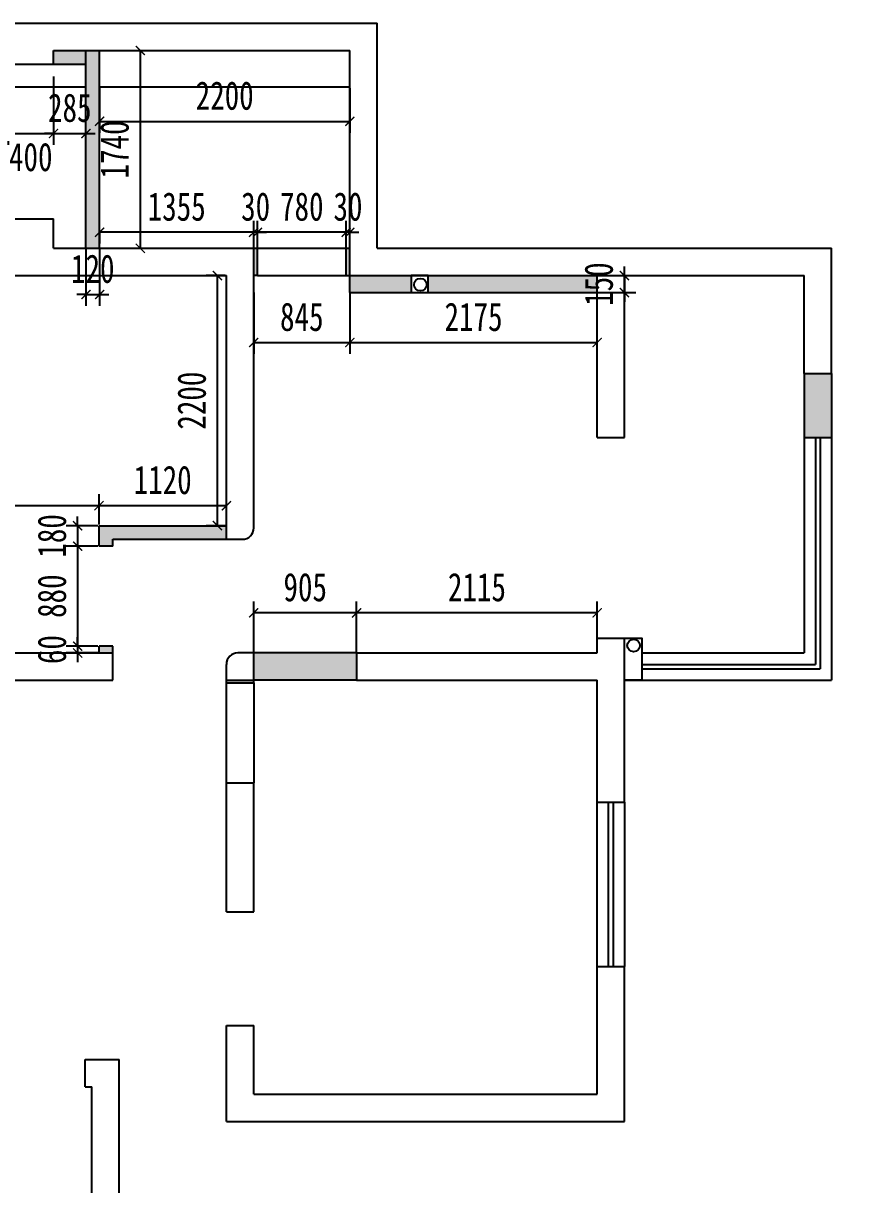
# Model space of a CAD drawing. Header units: millimetres. Extents: x -2231407 to 1513712, y -2704583 to 257.
# Drawn here: x 572579 to 579890, y -1352354 to -1342136 of the extents above; entities that cross this region are included whole.
import ezdxf

# ---------------------------------------------------------------- set-up
doc = ezdxf.new("R2010")
doc.units = ezdxf.units.MM
doc.layers.add('IBS-Refe', color=50, linetype='Continuous')
doc.layers.add('填充', color=251, linetype='Continuous')
doc.styles.add('说明文字', font='', dxfattribs={"width": 0.75})
doc.styles.get('说明文字').set_extended_font_data('SimSun')
doc.dimstyles.new('1--100', dxfattribs={"dimscale": 100, "dimtxt": 2.5, "dimasz": 0.8, "dimexe": 1, "dimexo": 0.1, "dimgap": 1, "dimtad": 3, "dimdec": 4, "dimrnd": 5, "dimzin": 0, "dimdsep": 46, "dimtxsty": '说明文字', "dimblk": 'ARCHTICK', "dimcen": 0.13, "dimazin": 0, "dimtfac": 1, "dimtdec": 4, "dimtix": 1, "dimtmove": 2, "dimatfit": 3, "dimldrblk": '0定义箭头', "dimfxl": 5, "dimfxlon": 1, "dimtvp": 1, "dimtolj": 1, "dimtzin": 0, "dimarcsym": 0})

# ---------------------------------------------------------------- blocks, each defined once
blk = doc.blocks.new('_ArchTick')
at = {"color": 0, "linetype": 'ByBlock', "const_width": 0.15}
blk.add_lwpolyline([(-0.5, -0.5), (0.5, 0.5)], dxfattribs=at)
blk = doc.blocks.new('*D271')
at = {"color": 1, "lineweight": -2, "ltscale": 3}
for p, q in [((572445, -1342606), (572445, -1343206)), ((572845, -1342606), (572845, -1343206)), ((572445, -1343106), (572845, -1343106))]:
    blk.add_line(p, q, dxfattribs=at)
at = {"layer": 'Defpoints', "color": 0, "ltscale": 3}
for p in [(572445, -1342496), (572845, -1342496), (572845, -1343106)]:
    blk.add_point(p, dxfattribs=at)
at = {"color": 1, "lineweight": -2, "ltscale": 3, "xscale": 80, "yscale": 80, "zscale": 80, "rotation": 180}
blk.add_blockref('_ArchTick', (572445, -1343106), dxfattribs=at)
at = {"color": 1, "lineweight": -2, "ltscale": 3, "xscale": 80, "yscale": 80, "zscale": 80}
blk.add_blockref('_ArchTick', (572845, -1343106), dxfattribs=at)
at = {"color": 2, "ltscale": 3, "insert": (572645, -1343314), "char_height": 250, "attachment_point": 5, "style": '说明文字'}
blk.add_mtext('\\A1;400', dxfattribs=at)
blk = doc.blocks.new('0定义箭头')
at = {"layer": 'IBS-Refe', "color": 3}
for p, q in [((-1.44, 1.15), (-1.09, 1.44)), ((-1.09, 1.44), (0, 0)), ((-0.37, 0), (-2.13, 0)), ((-1.44, 1.15), (-0.37, 0)), ((-1.44, -1.15), (-0.37, 0)), ((-1.09, -1.44), (0, 0)), ((-1.44, -1.15), (-1.09, -1.44))]:
    blk.add_line(p, q, dxfattribs=at)
for points in [[(-1.44, 1.15), (-1.09, 1.44), (-0.37, 0), (0, 0)], [(-1.44, -1.15), (-1.09, -1.44), (-0.37, 0), (0, 0)]]:
    blk.add_solid(points, dxfattribs=at)
blk = doc.blocks.new('*D272')
at = {"color": 1, "lineweight": -2, "ltscale": 3}
for p, q in [((572845, -1342606), (572845, -1343206)), ((573130, -1343106), (573130, -1343006)), ((572845, -1343106), (572765, -1343106)), ((572845, -1343106), (573130, -1343106)), ((573130, -1343106), (573210, -1343106))]:
    blk.add_line(p, q, dxfattribs=at)
at = {"layer": 'Defpoints', "color": 0, "ltscale": 3}
for p in [(572845, -1342496), (573130, -1343106), (573130, -1343106)]:
    blk.add_point(p, dxfattribs=at)
at = {"color": 1, "lineweight": -2, "ltscale": 3, "xscale": 80, "yscale": 80, "zscale": 80}
blk.add_blockref('_ArchTick', (572845, -1343106), dxfattribs=at)
at = {"color": 1, "lineweight": -2, "ltscale": 3, "xscale": 80, "yscale": 80, "zscale": 80, "rotation": 180}
blk.add_blockref('_ArchTick', (573130, -1343106), dxfattribs=at)
at = {"color": 2, "ltscale": 3, "insert": (572988, -1342881), "char_height": 250, "attachment_point": 5, "style": '说明文字'}
blk.add_mtext('\\A1;285', dxfattribs=at)
blk = doc.blocks.new('*D273')
at = {"color": 1, "lineweight": -2, "ltscale": 3}
for p, q in [((573260, -1342376), (573708, -1342376)), ((573608, -1342376), (573608, -1344116)), ((573260, -1344116), (573708, -1344116))]:
    blk.add_line(p, q, dxfattribs=at)
at = {"layer": 'Defpoints', "color": 0, "ltscale": 3}
for p in [(573250, -1342376), (573250, -1344116), (573608, -1344116)]:
    blk.add_point(p, dxfattribs=at)
at = {"color": 1, "lineweight": -2, "ltscale": 3, "xscale": 80, "yscale": 80, "zscale": 80}
for p, rotation in [((573608, -1342376), 90), ((573608, -1344116), 270)]:
    blk.add_blockref('_ArchTick', p, dxfattribs=dict(at, rotation=rotation))
at = {"color": 2, "ltscale": 3, "insert": (573383, -1343246), "char_height": 250, "attachment_point": 5, "rotation": 90, "style": '说明文字'}
blk.add_mtext('\\A1;1740', dxfattribs=at)
blk = doc.blocks.new('*D274')
at = {"color": 1, "lineweight": -2, "ltscale": 3}
for p, q in [((573250, -1342706), (573250, -1343099)), ((575450, -1342706), (575450, -1343099)), ((573250, -1342999), (575450, -1342999))]:
    blk.add_line(p, q, dxfattribs=at)
at = {"layer": 'Defpoints', "color": 0, "ltscale": 3}
for p in [(573250, -1342696), (575450, -1342696), (575450, -1342999)]:
    blk.add_point(p, dxfattribs=at)
at = {"color": 1, "lineweight": -2, "ltscale": 3, "xscale": 80, "yscale": 80, "zscale": 80, "rotation": 180}
blk.add_blockref('_ArchTick', (573250, -1342999), dxfattribs=at)
at = {"color": 1, "lineweight": -2, "ltscale": 3, "xscale": 80, "yscale": 80, "zscale": 80}
blk.add_blockref('_ArchTick', (575450, -1342999), dxfattribs=at)
at = {"color": 2, "ltscale": 3, "insert": (574350, -1342774), "char_height": 250, "attachment_point": 5, "style": '说明文字'}
blk.add_mtext('\\A1;2200', dxfattribs=at)
blk = doc.blocks.new('*D275')
at = {"color": 1, "lineweight": -2, "ltscale": 3}
for p, q in [((573130, -1344126), (573130, -1344622)), ((573250, -1344126), (573250, -1344622)), ((573130, -1344522), (573050, -1344522)), ((573130, -1344522), (573250, -1344522)), ((573250, -1344522), (573330, -1344522))]:
    blk.add_line(p, q, dxfattribs=at)
at = {"layer": 'Defpoints', "color": 0, "ltscale": 3}
for p in [(573130, -1344116), (573250, -1344116), (573250, -1344522)]:
    blk.add_point(p, dxfattribs=at)
at = {"color": 1, "lineweight": -2, "ltscale": 3, "xscale": 80, "yscale": 80, "zscale": 80}
blk.add_blockref('_ArchTick', (573130, -1344522), dxfattribs=at)
at = {"color": 1, "lineweight": -2, "ltscale": 3, "xscale": 80, "yscale": 80, "zscale": 80, "rotation": 180}
blk.add_blockref('_ArchTick', (573250, -1344522), dxfattribs=at)
at = {"color": 2, "ltscale": 3, "insert": (573190, -1344297), "char_height": 250, "attachment_point": 5, "style": '说明文字'}
blk.add_mtext('\\A1;120', dxfattribs=at)
blk = doc.blocks.new('*D277')
at = {"color": 1, "lineweight": -2, "ltscale": 3}
for p, q in [((575418, -1344106), (575418, -1343875)), ((575450, -1344106), (575450, -1343875)), ((575418, -1343975), (575338, -1343975)), ((575450, -1343975), (575418, -1343975)), ((575450, -1343975), (575530, -1343975))]:
    blk.add_line(p, q, dxfattribs=at)
at = {"layer": 'Defpoints', "color": 0, "ltscale": 3}
for p in [(575418, -1343975), (575418, -1344116), (575450, -1344116)]:
    blk.add_point(p, dxfattribs=at)
at = {"color": 1, "lineweight": -2, "ltscale": 3, "xscale": 80, "yscale": 80, "zscale": 80}
blk.add_blockref('_ArchTick', (575418, -1343975), dxfattribs=at)
at = {"color": 1, "lineweight": -2, "ltscale": 3, "xscale": 80, "yscale": 80, "zscale": 80, "rotation": 180}
blk.add_blockref('_ArchTick', (575450, -1343975), dxfattribs=at)
at = {"color": 2, "ltscale": 3, "insert": (575434, -1343750), "char_height": 250, "attachment_point": 5, "style": '说明文字'}
blk.add_mtext('\\A1;30', dxfattribs=at)
blk = doc.blocks.new('*D278')
at = {"color": 1, "lineweight": -2, "ltscale": 3}
for p, q in [((574638, -1344106), (574638, -1343875)), ((575418, -1344106), (575418, -1343875)), ((575418, -1343975), (574638, -1343975))]:
    blk.add_line(p, q, dxfattribs=at)
at = {"layer": 'Defpoints', "color": 0, "ltscale": 3}
for p in [(574638, -1343975), (574638, -1344116), (575418, -1344116)]:
    blk.add_point(p, dxfattribs=at)
at = {"color": 1, "lineweight": -2, "ltscale": 3, "xscale": 80, "yscale": 80, "zscale": 80, "rotation": 180}
blk.add_blockref('_ArchTick', (574638, -1343975), dxfattribs=at)
at = {"color": 1, "lineweight": -2, "ltscale": 3, "xscale": 80, "yscale": 80, "zscale": 80}
blk.add_blockref('_ArchTick', (575418, -1343975), dxfattribs=at)
at = {"color": 2, "ltscale": 3, "insert": (575028, -1343750), "char_height": 250, "attachment_point": 5, "style": '说明文字'}
blk.add_mtext('\\A1;780', dxfattribs=at)
blk = doc.blocks.new('*D279')
at = {"color": 1, "lineweight": -2, "ltscale": 3}
for p, q in [((574605, -1344106), (574605, -1343875)), ((574638, -1344106), (574638, -1343875)), ((574605, -1343975), (574525, -1343975)), ((574638, -1343975), (574605, -1343975)), ((574638, -1343975), (574718, -1343975))]:
    blk.add_line(p, q, dxfattribs=at)
at = {"layer": 'Defpoints', "color": 0, "ltscale": 3}
for p in [(574605, -1343975), (574605, -1344116), (574638, -1344116)]:
    blk.add_point(p, dxfattribs=at)
at = {"color": 1, "lineweight": -2, "ltscale": 3, "xscale": 80, "yscale": 80, "zscale": 80}
blk.add_blockref('_ArchTick', (574605, -1343975), dxfattribs=at)
at = {"color": 1, "lineweight": -2, "ltscale": 3, "xscale": 80, "yscale": 80, "zscale": 80, "rotation": 180}
blk.add_blockref('_ArchTick', (574638, -1343975), dxfattribs=at)
at = {"color": 2, "ltscale": 3, "insert": (574622, -1343750), "char_height": 250, "attachment_point": 5, "style": '说明文字'}
blk.add_mtext('\\A1;30', dxfattribs=at)
blk = doc.blocks.new('*D280')
at = {"color": 1, "lineweight": -2, "ltscale": 3}
for p, q in [((574605, -1344106), (574605, -1343875)), ((573250, -1343975), (573250, -1344075)), ((574605, -1343975), (573250, -1343975))]:
    blk.add_line(p, q, dxfattribs=at)
at = {"layer": 'Defpoints', "color": 0, "ltscale": 3}
for p in [(573250, -1343975), (573250, -1343975), (574605, -1344116)]:
    blk.add_point(p, dxfattribs=at)
at = {"color": 1, "lineweight": -2, "ltscale": 3, "xscale": 80, "yscale": 80, "zscale": 80, "rotation": 180}
blk.add_blockref('_ArchTick', (573250, -1343975), dxfattribs=at)
at = {"color": 1, "lineweight": -2, "ltscale": 3, "xscale": 80, "yscale": 80, "zscale": 80}
blk.add_blockref('_ArchTick', (574605, -1343975), dxfattribs=at)
at = {"color": 2, "ltscale": 3, "insert": (573928, -1343750), "char_height": 250, "attachment_point": 5, "style": '说明文字'}
blk.add_mtext('\\A1;1355', dxfattribs=at)
blk = doc.blocks.new('*D281')
at = {"color": 1, "lineweight": -2, "ltscale": 3}
for p, q in [((574605, -1344506), (574605, -1345045)), ((575450, -1344506), (575450, -1345045)), ((574605, -1344945), (575450, -1344945))]:
    blk.add_line(p, q, dxfattribs=at)
at = {"layer": 'Defpoints', "color": 0, "ltscale": 3}
for p in [(574605, -1344496), (575450, -1344496), (575450, -1344945)]:
    blk.add_point(p, dxfattribs=at)
at = {"color": 1, "lineweight": -2, "ltscale": 3, "xscale": 80, "yscale": 80, "zscale": 80, "rotation": 180}
blk.add_blockref('_ArchTick', (574605, -1344945), dxfattribs=at)
at = {"color": 1, "lineweight": -2, "ltscale": 3, "xscale": 80, "yscale": 80, "zscale": 80}
blk.add_blockref('_ArchTick', (575450, -1344945), dxfattribs=at)
at = {"color": 2, "ltscale": 3, "insert": (575028, -1344720), "char_height": 250, "attachment_point": 5, "style": '说明文字'}
blk.add_mtext('\\A1;845', dxfattribs=at)
blk = doc.blocks.new('*D282')
at = {"color": 1, "lineweight": -2, "ltscale": 3}
for p, q in [((575450, -1344506), (575450, -1345045)), ((577625, -1344945), (577625, -1344845)), ((575450, -1344945), (577625, -1344945))]:
    blk.add_line(p, q, dxfattribs=at)
at = {"layer": 'Defpoints', "color": 0, "ltscale": 3}
for p in [(575450, -1344496), (577625, -1344945), (577625, -1344945)]:
    blk.add_point(p, dxfattribs=at)
at = {"color": 1, "lineweight": -2, "ltscale": 3, "xscale": 80, "yscale": 80, "zscale": 80, "rotation": 180}
blk.add_blockref('_ArchTick', (575450, -1344945), dxfattribs=at)
at = {"color": 1, "lineweight": -2, "ltscale": 3, "xscale": 80, "yscale": 80, "zscale": 80}
blk.add_blockref('_ArchTick', (577625, -1344945), dxfattribs=at)
at = {"color": 2, "ltscale": 3, "insert": (576538, -1344720), "char_height": 250, "attachment_point": 5, "style": '说明文字'}
blk.add_mtext('\\A1;2175', dxfattribs=at)
blk = doc.blocks.new('*D283')
at = {"color": 1, "lineweight": -2, "ltscale": 3}
for p, q in [((577865, -1344356), (577865, -1344276)), ((577635, -1344356), (577965, -1344356)), ((577865, -1344356), (577865, -1344506)), ((577635, -1344506), (577965, -1344506)), ((577865, -1344506), (577865, -1344586))]:
    blk.add_line(p, q, dxfattribs=at)
at = {"layer": 'Defpoints', "color": 0, "ltscale": 3}
for p in [(577625, -1344356), (577625, -1344506), (577865, -1344506)]:
    blk.add_point(p, dxfattribs=at)
at = {"color": 1, "lineweight": -2, "ltscale": 3, "xscale": 80, "yscale": 80, "zscale": 80}
for p, rotation in [((577865, -1344356), 270), ((577865, -1344506), 90)]:
    blk.add_blockref('_ArchTick', p, dxfattribs=dict(at, rotation=rotation))
at = {"color": 2, "ltscale": 3, "insert": (577640, -1344431), "char_height": 250, "attachment_point": 5, "rotation": 90, "style": '说明文字'}
blk.add_mtext('\\A1;150', dxfattribs=at)
blk = doc.blocks.new('*D284')
at = {"color": 1, "lineweight": -2, "ltscale": 3}
for p, q in [((573245, -1346546), (573245, -1346280)), ((574365, -1346546), (574365, -1346280)), ((574365, -1346380), (573245, -1346380))]:
    blk.add_line(p, q, dxfattribs=at)
at = {"layer": 'Defpoints', "color": 0, "ltscale": 3}
for p in [(573245, -1346380), (573245, -1346556), (574365, -1346556)]:
    blk.add_point(p, dxfattribs=at)
at = {"color": 1, "lineweight": -2, "ltscale": 3, "xscale": 80, "yscale": 80, "zscale": 80, "rotation": 180}
blk.add_blockref('_ArchTick', (573245, -1346380), dxfattribs=at)
at = {"color": 1, "lineweight": -2, "ltscale": 3, "xscale": 80, "yscale": 80, "zscale": 80}
blk.add_blockref('_ArchTick', (574365, -1346380), dxfattribs=at)
at = {"color": 2, "ltscale": 3, "insert": (573805, -1346155), "char_height": 250, "attachment_point": 5, "style": '说明文字'}
blk.add_mtext('\\A1;1120', dxfattribs=at)
blk = doc.blocks.new('*D285')
at = {"color": 1, "lineweight": -2, "ltscale": 3}
for p, q in [((569840, -1345880), (569840, -1346480)), ((573245, -1346546), (573245, -1346280)), ((573245, -1346380), (569840, -1346380))]:
    blk.add_line(p, q, dxfattribs=at)
at = {"layer": 'Defpoints', "color": 0, "ltscale": 3}
for p in [(569840, -1345690), (569840, -1346380), (573245, -1346556)]:
    blk.add_point(p, dxfattribs=at)
at = {"color": 1, "lineweight": -2, "ltscale": 3, "xscale": 80, "yscale": 80, "zscale": 80, "rotation": 180}
blk.add_blockref('_ArchTick', (569840, -1346380), dxfattribs=at)
at = {"color": 1, "lineweight": -2, "ltscale": 3, "xscale": 80, "yscale": 80, "zscale": 80}
blk.add_blockref('_ArchTick', (573245, -1346380), dxfattribs=at)
at = {"color": 2, "ltscale": 3, "insert": (571543, -1346155), "char_height": 250, "attachment_point": 5, "style": '说明文字'}
blk.add_mtext('\\A1;3405', dxfattribs=at)
blk = doc.blocks.new('*D286')
at = {"color": 1, "lineweight": -2, "ltscale": 3}
for p, q in [((574355, -1344356), (574186, -1344356)), ((574286, -1346556), (574286, -1344356)), ((574355, -1346556), (574186, -1346556))]:
    blk.add_line(p, q, dxfattribs=at)
at = {"layer": 'Defpoints', "color": 0, "ltscale": 3}
for p in [(574286, -1344356), (574365, -1344356), (574365, -1346556)]:
    blk.add_point(p, dxfattribs=at)
at = {"color": 1, "lineweight": -2, "ltscale": 3, "xscale": 80, "yscale": 80, "zscale": 80}
for p, rotation in [((574286, -1344356), 90), ((574286, -1346556), 270)]:
    blk.add_blockref('_ArchTick', p, dxfattribs=dict(at, rotation=rotation))
at = {"color": 2, "ltscale": 3, "insert": (574061, -1345456), "char_height": 250, "attachment_point": 5, "rotation": 90, "style": '说明文字'}
blk.add_mtext('\\A1;2200', dxfattribs=at)
blk = doc.blocks.new('*D287')
at = {"color": 1, "lineweight": -2, "ltscale": 3}
for p, q in [((573057, -1346556), (573057, -1346476)), ((573235, -1346556), (572957, -1346556)), ((573057, -1346556), (573057, -1346736)), ((573235, -1346736), (572957, -1346736)), ((573057, -1346736), (573057, -1346816))]:
    blk.add_line(p, q, dxfattribs=at)
at = {"layer": 'Defpoints', "color": 0, "ltscale": 3}
for p in [(573245, -1346556), (573057, -1346736), (573245, -1346736)]:
    blk.add_point(p, dxfattribs=at)
at = {"color": 1, "lineweight": -2, "ltscale": 3, "xscale": 80, "yscale": 80, "zscale": 80}
for p, rotation in [((573057, -1346556), 270), ((573057, -1346736), 90)]:
    blk.add_blockref('_ArchTick', p, dxfattribs=dict(at, rotation=rotation))
at = {"color": 2, "ltscale": 3, "insert": (572832, -1346646), "char_height": 250, "attachment_point": 5, "rotation": 90, "style": '说明文字'}
blk.add_mtext('\\A1;180', dxfattribs=at)
blk = doc.blocks.new('*D288')
at = {"color": 1, "lineweight": -2, "ltscale": 3}
for p, q in [((573235, -1346736), (572957, -1346736)), ((573057, -1346736), (573057, -1347616)), ((573235, -1347616), (572957, -1347616))]:
    blk.add_line(p, q, dxfattribs=at)
at = {"layer": 'Defpoints', "color": 0, "ltscale": 3}
for p in [(573245, -1346736), (573057, -1347616), (573245, -1347616)]:
    blk.add_point(p, dxfattribs=at)
at = {"color": 1, "lineweight": -2, "ltscale": 3, "xscale": 80, "yscale": 80, "zscale": 80}
for p, rotation in [((573057, -1346736), 90), ((573057, -1347616), 270)]:
    blk.add_blockref('_ArchTick', p, dxfattribs=dict(at, rotation=rotation))
at = {"color": 2, "ltscale": 3, "insert": (572832, -1347176), "char_height": 250, "attachment_point": 5, "rotation": 90, "style": '说明文字'}
blk.add_mtext('\\A1;880', dxfattribs=at)
blk = doc.blocks.new('*D289')
at = {"color": 1, "lineweight": -2, "ltscale": 3}
for p, q in [((573057, -1347616), (573057, -1347536)), ((573235, -1347616), (572957, -1347616)), ((573057, -1347616), (573057, -1347676)), ((573235, -1347676), (572957, -1347676)), ((573057, -1347676), (573057, -1347756))]:
    blk.add_line(p, q, dxfattribs=at)
at = {"layer": 'Defpoints', "color": 0, "ltscale": 3}
for p in [(573245, -1347616), (573057, -1347676), (573245, -1347676)]:
    blk.add_point(p, dxfattribs=at)
at = {"color": 1, "lineweight": -2, "ltscale": 3, "xscale": 80, "yscale": 80, "zscale": 80}
for p, rotation in [((573057, -1347616), 270), ((573057, -1347676), 90)]:
    blk.add_blockref('_ArchTick', p, dxfattribs=dict(at, rotation=rotation))
at = {"color": 2, "ltscale": 3, "insert": (572832, -1347646), "char_height": 250, "attachment_point": 5, "rotation": 90, "style": '说明文字'}
blk.add_mtext('\\A1;60', dxfattribs=at)
blk = doc.blocks.new('*D290')
at = {"color": 1, "lineweight": -2, "ltscale": 3}
for p, q in [((575510, -1347666), (575510, -1347223)), ((577625, -1347666), (577625, -1347223)), ((577625, -1347323), (575510, -1347323))]:
    blk.add_line(p, q, dxfattribs=at)
at = {"layer": 'Defpoints', "color": 0, "ltscale": 3}
for p in [(575510, -1347323), (575510, -1347676), (577625, -1347676)]:
    blk.add_point(p, dxfattribs=at)
at = {"color": 1, "lineweight": -2, "ltscale": 3, "xscale": 80, "yscale": 80, "zscale": 80, "rotation": 180}
blk.add_blockref('_ArchTick', (575510, -1347323), dxfattribs=at)
at = {"color": 1, "lineweight": -2, "ltscale": 3, "xscale": 80, "yscale": 80, "zscale": 80}
blk.add_blockref('_ArchTick', (577625, -1347323), dxfattribs=at)
at = {"color": 2, "ltscale": 3, "insert": (576568, -1347098), "char_height": 250, "attachment_point": 5, "style": '说明文字'}
blk.add_mtext('\\A1;2115', dxfattribs=at)
blk = doc.blocks.new('*D291')
at = {"color": 1, "lineweight": -2, "ltscale": 3}
for p, q in [((574605, -1347666), (574605, -1347223)), ((575510, -1347666), (575510, -1347223)), ((575510, -1347323), (574605, -1347323))]:
    blk.add_line(p, q, dxfattribs=at)
at = {"layer": 'Defpoints', "color": 0, "ltscale": 3}
for p in [(574605, -1347323), (574605, -1347676), (575510, -1347676)]:
    blk.add_point(p, dxfattribs=at)
at = {"color": 1, "lineweight": -2, "ltscale": 3, "xscale": 80, "yscale": 80, "zscale": 80, "rotation": 180}
blk.add_blockref('_ArchTick', (574605, -1347323), dxfattribs=at)
at = {"color": 1, "lineweight": -2, "ltscale": 3, "xscale": 80, "yscale": 80, "zscale": 80}
blk.add_blockref('_ArchTick', (575510, -1347323), dxfattribs=at)
at = {"color": 2, "ltscale": 3, "insert": (575058, -1347098), "char_height": 250, "attachment_point": 5, "style": '说明文字'}
blk.add_mtext('\\A1;905', dxfattribs=at)
blk = doc.blocks.new('*D543')
at = {"color": 1, "lineweight": -2, "ltscale": 3}
for p, q in [((731780, -1347276), (731780, -1347196)), ((731780, -1347276), (731680, -1347276)), ((731780, -1347276), (731780, -1347676)), ((731280, -1347676), (731880, -1347676)), ((731780, -1347676), (731780, -1347756))]:
    blk.add_line(p, q, dxfattribs=at)
at = {"layer": 'Defpoints', "color": 0, "ltscale": 3}
for p in [(731780, -1347276), (-2231407, -1347676), (731780, -1347676)]:
    blk.add_point(p, dxfattribs=at)
at = {"color": 1, "lineweight": -2, "ltscale": 3, "xscale": 80, "yscale": 80, "zscale": 80}
for p, rotation in [((731780, -1347276), 270), ((731780, -1347676), 90)]:
    blk.add_blockref('_ArchTick', p, dxfattribs=dict(at, rotation=rotation))
at = {"color": 2, "ltscale": 3, "insert": (731555, -1347476), "char_height": 250, "attachment_point": 5, "rotation": 90, "style": '说明文字'}
blk.add_mtext('\\A1;400', dxfattribs=at)

msp = doc.modelspace()

# ---------------------------------------------------------------- hatches: boundary and pattern name
at = {"layer": '填充'}
h = msp.add_hatch(dxfattribs=at)
h.set_pattern_fill('AR-B816', color=256, scale=0.5)
h.set_pattern_definition([(0, (-4187.38, 0), (0, 101.6), []), (90, (-4187.38, 0), (-101.6, 101.6), [101.6, -101.6])])
h.paths.add_polyline_path([(568020.32054, -1347315.94222), (569600.32054, -1347315.94222), (569600.32054, -1347195.94222), (567780.32054, -1347195.94222), (567780.32054, -1347675.94222), (568020.32054, -1347675.94222)])
h.paths.add_polyline_path([(569562.84183, -1351252.94222), (568662.84183, -1351252.94222), (568662.84183, -1351492.94222), (569562.84183, -1351492.94222)])
h.paths.add_polyline_path([(574365.32054, -1346555.94222), (573245.32054, -1346555.94222), (573245.32054, -1346735.94222), (573365.32054, -1346735.94222), (573365.32054, -1346675.94222), (574365.32054, -1346675.94222)])
h.paths.add_polyline_path([(573365.32054, -1347615.94222), (573245.32054, -1347615.94222), (573245.32054, -1347675.94222), (573365.32054, -1347675.94222)])
h.paths.add_polyline_path([(575510.32054, -1347675.94222), (574605.32054, -1347675.94222), (574605.32054, -1347915.94222), (575510.32054, -1347915.94222)])
h.paths.add_polyline_path([(574605.32054, -1347915.94222), (574365.32054, -1347915.94222), (574365.32054, -1347937.94222), (574605.32054, -1347937.94222)])
h.paths.add_polyline_path([(579685.32054, -1345215.94222), (579445.32054, -1345215.94222), (579445.32054, -1345780.94222), (579685.32054, -1345780.94222)])
h.paths.add_polyline_path([(577625.32054, -1344355.94222), (576140.32054, -1344355.94222), (576140.32054, -1344505.94222), (577625.32054, -1344505.94222)])
h.paths.add_polyline_path([(575990.32054, -1344355.94222), (575450.32054, -1344355.94222), (575450.32054, -1344505.94222), (575990.32054, -1344505.94222)])
h.paths.add_polyline_path([(575450.32054, -1344115.94222), (575417.82054, -1344115.94222), (575417.82054, -1344355.94222), (575450.32054, -1344355.94222)])
h.paths.add_polyline_path([(574637.82054, -1344115.94222), (574605.32054, -1344115.94222), (574605.32054, -1344355.94222), (574637.82054, -1344355.94222)])
h.paths.add_polyline_path([(573250.32054, -1342375.94222), (573130.32054, -1342375.94222), (573130.32054, -1344115.94222), (573250.32054, -1344115.94222)])
h.paths.add_polyline_path([(573130.32054, -1342375.94222), (572845.32054, -1342375.94222), (572845.32054, -1342495.94222), (573130.32054, -1342495.94222)])
h.paths.add_polyline_path([(572445.32054, -1342375.94222), (572140.32054, -1342375.94222), (572140.32054, -1342495.94222), (572445.32054, -1342495.94222)])
h.paths.add_polyline_path([(572140.32054, -1342375.94222), (571240.32054, -1342375.94222), (571240.32054, -1342495.94222), (572140.32054, -1342495.94222)])
h.paths.add_polyline_path([(569840.32054, -1342375.94222), (569600.32054, -1342375.94222), (569600.32054, -1342975.94222), (569840.32054, -1342975.94222)])

# ---------------------------------------------------------------- linework, layer by layer
at = {"ltscale": 3}
for p, q in [((569600.32054, -1342135.94222), (575690.32054, -1342135.94222)), ((575690.32054, -1344115.94222), (575690.32054, -1342135.94222)), ((572845.32054, -1342375.94222), (575450.32054, -1342375.94222)), ((572845.32054, -1342495.94222), (572845.32054, -1342375.94222)), ((575450.32054, -1344355.94222), (575450.32054, -1342375.94222)), ((572445.32054, -1342495.94222), (572845.32054, -1342495.94222)), ((572445.32054, -1343855.94222), (572845.32054, -1343855.94222)), ((572845.32054, -1344115.94222), (572845.32054, -1343855.94222)), ((572845.32054, -1344115.94222), (574605.32054, -1344115.94222)), ((574605.32054, -1346575.94222), (574605.32054, -1344115.94222)), ((575690.32054, -1344115.94222), (579685.32054, -1344115.94222)), ((579685.32054, -1345215.94222), (579685.32054, -1344115.94222)), ((570680.32054, -1344355.94222), (574365.32054, -1344355.94222)), ((574365.32054, -1346675.94222), (574365.32054, -1344355.94222)), ((575450.32054, -1344355.94222), (577625.32054, -1344355.94222)), ((577625.32054, -1345780.94222), (577625.32054, -1344355.94222)), ((577865.32054, -1345780.94222), (577865.32054, -1344355.94222)), ((577865.32054, -1344355.94222), (579445.32054, -1344355.94222)), ((579445.32054, -1345215.94222), (579445.32054, -1344355.94222)), ((579445.32054, -1345215.94222), (579685.32054, -1345215.94222)), ((577625.32054, -1345780.94222), (577865.32054, -1345780.94222)), ((577625.32054, -1347545.94222), (577865.32054, -1347545.94222)), ((577625.32054, -1347675.94222), (577625.32054, -1347545.94222)), ((577865.32054, -1348987.94222), (577865.32054, -1347545.94222)), ((569840.32054, -1347675.94222), (573365.32054, -1347675.94222)), ((573365.32054, -1347915.94222), (573365.32054, -1347675.94222)), ((574365.32054, -1347915.94222), (574365.32054, -1347775.94222)), ((574605.32054, -1347915.94222), (574605.32054, -1347675.94222)), ((575510.32054, -1347675.94222), (577625.32054, -1347675.94222)), ((575510.32054, -1347675.94222), (575510.32054, -1347915.94222)), ((570432.84183, -1347915.94222), (573365.32054, -1347915.94222)), ((574365.32054, -1347915.94222), (574605.32054, -1347915.94222)), ((575510.32054, -1347915.94222), (577625.32054, -1347915.94222)), ((577625.32054, -1348987.94222), (577625.32054, -1347915.94222)), ((574365.32054, -1349952.94222), (574365.32054, -1348817.94222)), ((574365.32054, -1348817.94222), (574605.32054, -1348817.94222)), ((574605.32054, -1349952.94222), (574605.32054, -1348817.94222)), ((577625.32054, -1348987.94222), (577865.32054, -1348987.94222)), ((574365.32054, -1349952.94222), (574605.32054, -1349952.94222)), ((577625.32054, -1350432.94222), (577865.32054, -1350432.94222)), ((577625.32054, -1351557.94222), (577625.32054, -1350432.94222)), ((577865.32054, -1351797.94222), (577865.32054, -1350432.94222)), ((574365.32054, -1351797.94222), (574365.32054, -1350952.94222)), ((574365.32054, -1350952.94222), (574605.32054, -1350952.94222)), ((574605.32054, -1351557.94222), (574605.32054, -1350952.94222)), ((573122.84183, -1351492.94222), (573122.84183, -1351252.94222)), ((573122.84183, -1351252.94222), (573422.84183, -1351252.94222)), ((573422.84183, -1354757.94222), (573422.84183, -1351252.94222)), ((573122.84183, -1351492.94222), (573182.84183, -1351492.94222)), ((573182.84183, -1354517.94222), (573182.84183, -1351492.94222)), ((574605.32054, -1351557.94222), (577625.32054, -1351557.94222)), ((574365.32054, -1351797.94222), (574605.32054, -1351797.94222)), ((574365.32054, -1351797.94222), (577865.32054, -1351797.94222))]:
    msp.add_line(p, q, dxfattribs=at)
at = {"color": 1, "ltscale": 3}
for p, q in [((573130.32054, -1344115.94222), (573130.32054, -1342375.94222)), ((573250.32054, -1344115.94222), (573250.32054, -1342375.94222)), ((572845.32054, -1342495.94222), (573130.32054, -1342495.94222)), ((574605.32054, -1344115.94222), (574637.82054, -1344115.94222)), ((574637.82054, -1344355.94222), (574637.82054, -1344115.94222)), ((575417.82054, -1344355.94222), (575417.82054, -1344115.94222)), ((575417.82054, -1344115.94222), (575450.32054, -1344115.94222)), ((574637.82054, -1344355.94222), (574605.32054, -1344355.94222)), ((575417.82054, -1344355.94222), (575450.32054, -1344355.94222)), ((575450.32054, -1344505.94222), (575450.32054, -1344355.94222)), ((575450.32054, -1344505.94222), (577625.32054, -1344505.94222)), ((579445.32054, -1345215.94222), (579445.32054, -1345780.94222)), ((579685.32054, -1345215.94222), (579685.32054, -1345780.94222)), ((579445.32054, -1345780.94222), (579685.32054, -1345780.94222)), ((573245.32054, -1346735.94222), (573245.32054, -1346555.94222)), ((573245.32054, -1346555.94222), (574365.32054, -1346555.94222)), ((573365.32054, -1346735.94222), (573245.32054, -1346735.94222)), ((573365.32054, -1346735.94222), (573365.32054, -1346675.94222)), ((573365.32054, -1346675.94222), (574365.32054, -1346675.94222)), ((573245.32054, -1347675.94222), (573245.32054, -1347615.94222)), ((573365.32054, -1347615.94222), (573245.32054, -1347615.94222)), ((573365.32054, -1347675.94222), (573365.32054, -1347615.94222)), ((575510.32054, -1347675.94222), (574605.32054, -1347675.94222)), ((574365.32054, -1347937.94222), (574365.32054, -1347915.94222)), ((574365.32054, -1347937.94222), (574605.32054, -1347937.94222)), ((575510.32054, -1347915.94222), (574605.32054, -1347915.94222)), ((574605.32054, -1347937.94222), (574605.32054, -1347915.94222))]:
    msp.add_line(p, q, dxfattribs=at)
at = {"color": 8}
for p, q in [((571240.32054, -1342695.94222), (573130.32054, -1342695.94222)), ((573250.32054, -1342695.94222), (575450.32054, -1342695.94222)), ((574637.82054, -1344115.94222), (575417.82054, -1344115.94222)), ((574637.82054, -1344355.94222), (575417.82054, -1344355.94222)), ((579445.32054, -1345780.94222), (579445.32054, -1347675.94222)), ((579685.32054, -1345780.94222), (579685.32054, -1347915.94222)), ((578017.22701, -1347675.94222), (579445.32054, -1347675.94222)), ((574365.32054, -1348817.94222), (574365.32054, -1347937.94222)), ((574605.32054, -1347937.94222), (574605.32054, -1348817.94222)), ((577865.32054, -1347915.94222), (579685.32054, -1347915.94222)), ((577625.32054, -1350432.94222), (577625.32054, -1348987.94222)), ((577865.32054, -1348987.94222), (577865.32054, -1350432.94222))]:
    msp.add_line(p, q, dxfattribs=at)
at = {"color": 4}
for p, q in [((579545.32054, -1345780.94222), (579545.32054, -1347775.94222)), ((579585.32054, -1345780.94222), (579585.32054, -1347815.94222)), ((578017.22701, -1347775.94222), (579545.32054, -1347775.94222)), ((578017.22701, -1347815.94222), (579585.32054, -1347815.94222)), ((577725.32054, -1350432.94222), (577725.32054, -1348987.94222)), ((577765.32054, -1348987.94222), (577765.32054, -1350432.94222))]:
    msp.add_line(p, q, dxfattribs=at)
at = {"color": 7, "ltscale": 3}
for p, q in [((574365.32054, -1346675.94222), (574505.32054, -1346675.94222)), ((574605.32054, -1347675.94222), (574465.32054, -1347675.94222))]:
    msp.add_line(p, q, dxfattribs=at)
at = {"color": 1, "ltscale": 3}
for points in [[(575990.32054, -1344505.94222), (576140.32054, -1344505.94222), (576140.32054, -1344355.94222), (575990.32054, -1344355.94222)], [(577865.32054, -1347545.94222), (578017.22701, -1347545.94222), (578017.22701, -1347915.94222), (577865.32054, -1347915.94222)]]:
    msp.add_lwpolyline(points, close=True, dxfattribs=at)
for centre in [(576070.32054, -1344435.94222), (577945.32054, -1347610.60239)]:
    msp.add_circle(centre, 55, dxfattribs=at)
at = {"color": 7, "ltscale": 3}
for centre, start, end in [((574505.32054, -1346575.94222), 270, 0), ((574465.32054, -1347775.94222), 90, 180)]:
    msp.add_arc(centre, 100, start, end, dxfattribs=at)

# ---------------------------------------------------------------- dimensions: what is measured, and where the dimension line sits
for base, p1, p2, picture, middle in [((573608.26774, -1344115.94222), (573250.32054, -1342375.94222), (573250.32054, -1344115.94222), '*D273', (573383.26774, -1343245.94222)), ((577865.32054, -1344505.94222), (577625.32054, -1344355.94222), (577625.32054, -1344505.94222), '*D283', (577640.32054, -1344430.94222)), ((574285.84279, -1344355.94222), (574365.32054, -1346555.94222), (574365.32054, -1344355.94222), '*D286', (574060.84279, -1345455.94222)), ((573057.09544, -1346735.94222), (573245.32054, -1346555.94222), (573245.32054, -1346735.94222), '*D287', (572832.09544, -1346645.94222)), ((573057.09544, -1347615.94222), (573245.32054, -1346735.94222), (573245.32054, -1347615.94222), '*D288', (572832.09544, -1347175.94222)), ((573057.09544, -1347675.94222), (573245.32054, -1347615.94222), (573245.32054, -1347675.94222), '*D289', (572832.09544, -1347645.94222))]:
    dim = msp.add_linear_dim(base=base, p1=p1, p2=p2, angle=90, dimstyle='1--100', override={"dimarcsym": 1}, dxfattribs=at)
    dim.commit()
    dim.dimension.update_dxf_attribs({"geometry": picture, "text_midpoint": middle})
dim = msp.add_linear_dim(base=(572845.32054, -1343105.6181), p1=(572445.32054, -1342495.94222), p2=(572845.32054, -1342495.94222), dimstyle='1--100', override={"dimarcsym": 1}, dxfattribs=at)
dim.commit()
dim.dimension.update_dxf_attribs({"geometry": '*D271', "text_midpoint": (572645.32054, -1343313.71435), "dimtype": 160})
for base, p1, p2, picture, middle in [((573130.32054, -1343105.6181), (572845.32054, -1342495.94222), (573130.32054, -1343105.6181), '*D272', (572987.82054, -1342880.6181)), ((575450.32054, -1342998.63048), (573250.32054, -1342695.94222), (575450.32054, -1342695.94222), '*D274', (574350.32054, -1342773.63048)), ((573250.32054, -1343975.21561), (574605.32054, -1344115.94222), (573250.32054, -1343975.21561), '*D280', (573927.82054, -1343750.21561)), ((574605.32054, -1343975.21561), (574637.82054, -1344115.94222), (574605.32054, -1344115.94222), '*D279', (574621.57054, -1343750.21561)), ((574637.82054, -1343975.21561), (575417.82054, -1344115.94222), (574637.82054, -1344115.94222), '*D278', (575027.82054, -1343750.21561)), ((575417.82054, -1343975.21561), (575450.32054, -1344115.94222), (575417.82054, -1344115.94222), '*D277', (575434.07054, -1343750.21561)), ((573250.32054, -1344522.15245), (573130.32054, -1344115.94222), (573250.32054, -1344115.94222), '*D275', (573190.32054, -1344297.15245)), ((575450.32054, -1344944.54069), (574605.32054, -1344496.11508), (575450.32054, -1344496.11508), '*D281', (575027.82054, -1344719.54069)), ((577625.32054, -1344944.54069), (575450.32054, -1344496.11508), (577625.32054, -1344944.54069), '*D282', (576537.82054, -1344719.54069)), ((569840.32054, -1346380.44785), (573245.32054, -1346555.94222), (569840.32054, -1345689.76699), '*D285', (571542.82054, -1346155.44785)), ((573245.32054, -1346380.44785), (574365.32054, -1346555.94222), (573245.32054, -1346555.94222), '*D284', (573805.32054, -1346155.44785)), ((574605.32054, -1347323.33011), (575510.32054, -1347675.94222), (574605.32054, -1347675.94222), '*D291', (575057.82054, -1347098.33011)), ((575510.32054, -1347323.33011), (577625.32054, -1347675.94222), (575510.32054, -1347675.94222), '*D290', (576567.82054, -1347098.33011))]:
    dim = msp.add_linear_dim(base=base, p1=p1, p2=p2, dimstyle='1--100', override={"dimarcsym": 1}, dxfattribs=at)
    dim.commit()
    dim.dimension.update_dxf_attribs({"geometry": picture, "text_midpoint": middle})
at = {"color": 1, "ltscale": 3}
dim = msp.add_linear_dim(base=(731780.32054, -1347675.94222), p1=(731780.32054, -1347275.94222), p2=(-2231406.80054, -1347675.94222), angle=90, dimstyle='1--100', override={"dimarcsym": 1}, dxfattribs=at)
dim.commit()
dim.dimension.update_dxf_attribs({"geometry": '*D543', "text_midpoint": (731555.32054, -1347475.94222)})

doc.saveas('drawing.dxf')
